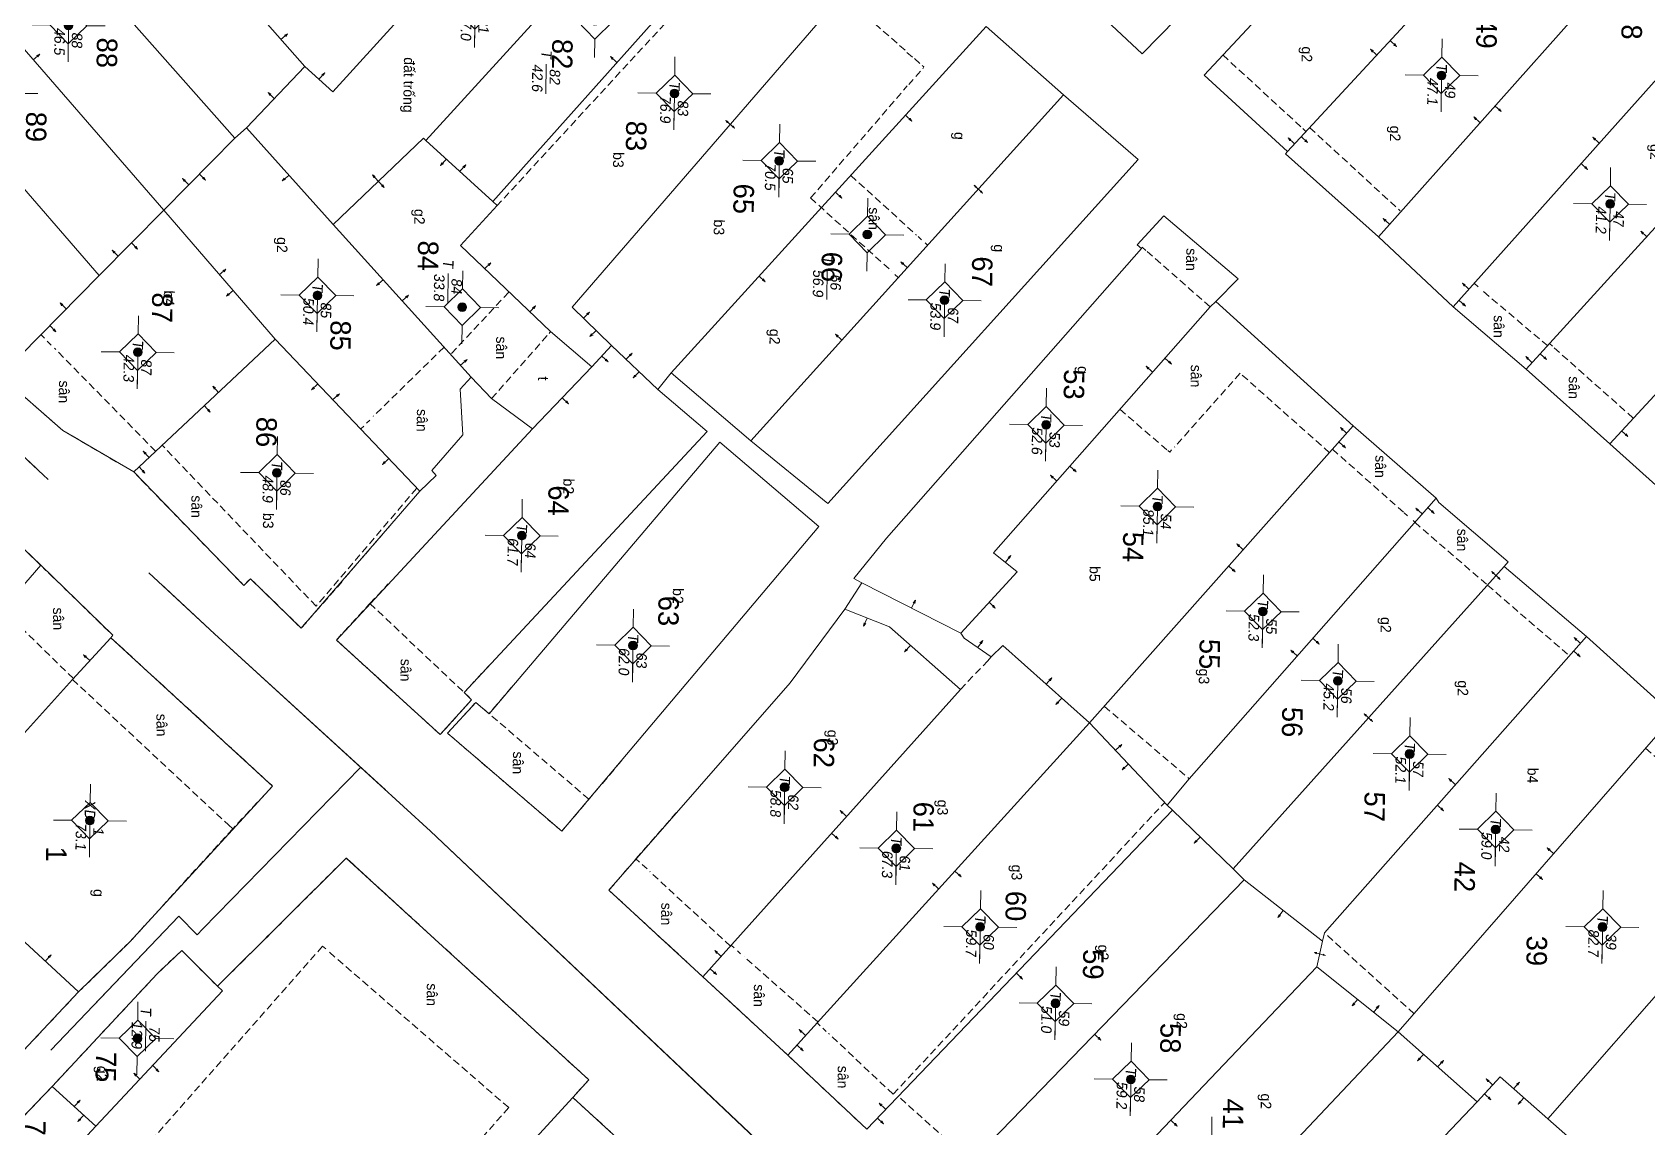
# Model space of a CAD drawing. Extents: x 601689 to 602595, y 1189742 to 1190763.
# Drawn here: x 602062.5 to 602117.8, y 1190575.8 to 1190613.3 of the extents above; entities that cross this region are included whole.
import ezdxf
from ezdxf.enums import TextEntityAlignment as Align

# ---------------------------------------------------------------- set-up
doc = ezdxf.new("R2010")
doc.units = 0
doc.header["$MEASUREMENT"] = 0
doc.linetypes.add('HIDDEN', pattern=[0.375, 0.25, -0.125])
for name, color, linetype in [('10', 250, 'Continuous'), ('11', 7, 'Continuous'), ('13', 7, 'Continuous'), ('14', 7, 'Continuous'), ('15', 7, 'Continuous'), ('16', 7, 'Continuous'), ('22', 7, 'Continuous'), ('53', 7, 'Continuous'), ('57', 7, 'Continuous')]:
    doc.layers.add(name, color=color, linetype=linetype)
doc.layers.get('0').off()
doc.styles.add('TXT', font='vnshx.shx')

# ---------------------------------------------------------------- blocks, each defined once
blk = doc.blocks.new('NH3R')
at = {"layer": '16', "color": 7, "linetype": 'Continuous', "lineweight": 0}
for p, q in [((0, 0), (0.297, -0.005)), ((0.297, -0.005), (0.186, 0.031)), ((0.297, -0.005), (0.189, -0.033))]:
    blk.add_line(p, q, dxfattribs=at)
blk = doc.blocks.new('*M2172217221722172')
at = {"layer": '13', "color": 3, "linetype": 'Continuous', "lineweight": 0}
blk.add_line((602262.372, 1189726.584), (602263.392, 1189726.584), dxfattribs=at)
at = {"layer": '13', "color": 3, "linetype": 'Continuous', "lineweight": 0, "style": 'TXT', "oblique": 7.6055}
for s, p in [('75', (602262.522, 1189726.884)), ('12.9', (602262.372, 1189726.284))]:
    blk.add_text(s, height=0.36, dxfattribs=at).set_placement(p, align=Align.MIDDLE_LEFT)
blk.add_text('T', height=0.36, dxfattribs=at).set_placement((602262.175, 1189726.584), align=Align.MIDDLE_RIGHT)
blk = doc.blocks.new('CENTRD')
at = {"layer": '11', "linetype": 'Continuous', "lineweight": 0}
h = blk.add_hatch(color=2, dxfattribs=at)
edge = h.paths.add_edge_path()
edge.add_arc((0, 0), 0.15, 0, 360)
at = {"layer": '11', "color": 2, "linetype": 'Continuous', "lineweight": 0}
for p, q in [((0, 1.25), (0, 0.625)), ((0, 0.625), (-0.625, 0)), ((0.625, 0), (0, 0.625)), ((-0.625, 0), (-1.25, 0)), ((-0.625, 0), (0, -0.625)), ((0, -0.625), (0.625, 0)), ((1.25, 0), (0.625, 0)), ((0, -0.625), (0, -1.25))]:
    blk.add_line(p, q, dxfattribs=at)
blk.add_circle((0, 0), 0.15, dxfattribs=at)
blk = doc.blocks.new('Q')
at = {"color": 7, "linetype": 'Continuous', "lineweight": 0, "style": 'TXT'}
for s, height, p in [('%%167o v%%207 th%%184ng 10 n%%168m 2001 %%174%%213n th%%184ng 5 n%%168m 2002', 0.5, (0, 5.4)), ('Ki%%211m tra th%%184ng      n%%168m', 0.5, (21, 5.4)), ('C%%172 quan %%174o v%%207: X%%221 nghi%%214p PTCN Tr%%190c %%174%%222a - B%%182n %%174%%229 ', 0.5, (0, 4.4)), ('C%%172 quan ki%%211m tra: C%%171ng ty XNK v%%181 t%%173 v%%202n d%%222ch v%%244 %%167o %%174%%185c B%%182n %%174%%229', 0.499998, (21, 4.4))]:
    blk.add_text(s, height=height, dxfattribs=at).set_placement(p)
blk = doc.blocks.new('NH3')
at = {"layer": '16', "color": 7, "linetype": 'Continuous', "lineweight": 0}
for p, q in [((-0.199, -0.002), (-0.113, 0.021)), ((0.197, -0.012), (0.107, 0.015)), ((-0.199, -0.002), (0.197, -0.012)), ((-0.199, -0.002), (-0.116, -0.035)), ((0.197, -0.012), (0.104, -0.027))]:
    blk.add_line(p, q, dxfattribs=at)
blk = doc.blocks.new('*M2300230023002300')
at = {"layer": '13', "color": 3, "linetype": 'Continuous', "lineweight": 0}
blk.add_line((602257.831, 1189776.693), (602258.851, 1189776.693), dxfattribs=at)
at = {"layer": '13', "color": 3, "linetype": 'Continuous', "lineweight": 0, "style": 'TXT', "oblique": 7.6055}
for s, p in [('39', (602257.981, 1189776.993)), ('82.7', (602257.831, 1189776.393))]:
    blk.add_text(s, height=0.36, dxfattribs=at).set_placement(p, align=Align.MIDDLE_LEFT)
blk.add_text('T', height=0.36, dxfattribs=at).set_placement((602257.634, 1189776.693), align=Align.MIDDLE_RIGHT)
blk = doc.blocks.new('*M2302230223022302')
at = {"layer": '13', "color": 3, "linetype": 'Continuous', "lineweight": 0}
blk.add_line((602233.069, 1189776.594), (602234.089, 1189776.594), dxfattribs=at)
at = {"layer": '13', "color": 3, "linetype": 'Continuous', "lineweight": 0, "style": 'TXT', "oblique": 7.6055}
blk.add_text('T', height=0.36, dxfattribs=at).set_placement((602232.872, 1189776.594), align=Align.MIDDLE_RIGHT)
for s, p in [('47', (602233.219, 1189776.894)), ('41.2', (602233.069, 1189776.294))]:
    blk.add_text(s, height=0.36, dxfattribs=at).set_placement(p, align=Align.MIDDLE_LEFT)
blk = doc.blocks.new('*M2304230423042304')
at = {"layer": '13', "color": 3, "linetype": 'Continuous', "lineweight": 0}
blk.add_line((602254.548, 1189772.986), (602255.568, 1189772.986), dxfattribs=at)
at = {"layer": '13', "color": 3, "linetype": 'Continuous', "lineweight": 0, "style": 'TXT', "oblique": 7.6055}
for s, p in [('42', (602254.698, 1189773.286)), ('59.0', (602254.548, 1189772.686))]:
    blk.add_text(s, height=0.36, dxfattribs=at).set_placement(p, align=Align.MIDDLE_LEFT)
blk.add_text('T', height=0.36, dxfattribs=at).set_placement((602254.351, 1189772.986), align=Align.MIDDLE_RIGHT)
blk = doc.blocks.new('*M2307230723072307')
at = {"layer": '13', "color": 3, "linetype": 'Continuous', "lineweight": 0}
blk.add_line((602228.752, 1189770.76), (602229.772, 1189770.76), dxfattribs=at)
at = {"layer": '13', "color": 3, "linetype": 'Continuous', "lineweight": 0, "style": 'TXT', "oblique": 7.6055}
for s, p in [('49', (602228.902, 1189771.06)), ('47.1', (602228.752, 1189770.46))]:
    blk.add_text(s, height=0.36, dxfattribs=at).set_placement(p, align=Align.MIDDLE_LEFT)
blk.add_text('T', height=0.36, dxfattribs=at).set_placement((602228.555, 1189770.76), align=Align.MIDDLE_RIGHT)
blk = doc.blocks.new('*M2308230823082308')
at = {"layer": '13', "color": 3, "linetype": 'Continuous', "lineweight": 0}
blk.add_line((602252.004, 1189770.004), (602253.024, 1189770.004), dxfattribs=at)
at = {"layer": '13', "color": 3, "linetype": 'Continuous', "lineweight": 0, "style": 'TXT', "oblique": 7.6055}
blk.add_text('T', height=0.36, dxfattribs=at).set_placement((602251.807, 1189770.004), align=Align.MIDDLE_RIGHT)
for s, p in [('57', (602252.154, 1189770.304)), ('52.1', (602252.004, 1189769.704))]:
    blk.add_text(s, height=0.36, dxfattribs=at).set_placement(p, align=Align.MIDDLE_LEFT)
blk = doc.blocks.new('*M2311231123112311')
at = {"layer": '13', "color": 3, "linetype": 'Continuous', "lineweight": 0}
blk.add_line((602249.533, 1189767.507), (602250.553, 1189767.507), dxfattribs=at)
at = {"layer": '13', "color": 3, "linetype": 'Continuous', "lineweight": 0, "style": 'TXT', "oblique": 7.6055}
for s, p in [('56', (602249.683, 1189767.807)), ('45.2', (602249.533, 1189767.207))]:
    blk.add_text(s, height=0.36, dxfattribs=at).set_placement(p, align=Align.MIDDLE_LEFT)
blk.add_text('T', height=0.36, dxfattribs=at).set_placement((602249.336, 1189767.507), align=Align.MIDDLE_RIGHT)
blk = doc.blocks.new('*M2314231423142314')
at = {"layer": '13', "color": 3, "linetype": 'Continuous', "lineweight": 0}
blk.add_line((602247.194, 1189764.905), (602248.214, 1189764.905), dxfattribs=at)
at = {"layer": '13', "color": 3, "linetype": 'Continuous', "lineweight": 0, "style": 'TXT', "oblique": 7.6055}
blk.add_text('T', height=0.36, dxfattribs=at).set_placement((602246.997, 1189764.905), align=Align.MIDDLE_RIGHT)
for s, p in [('55', (602247.344, 1189765.205)), ('52.3', (602247.194, 1189764.605))]:
    blk.add_text(s, height=0.36, dxfattribs=at).set_placement(p, align=Align.MIDDLE_LEFT)
blk = doc.blocks.new('*M2319231923192319')
at = {"layer": '13', "color": 3, "linetype": 'Continuous', "lineweight": 0}
blk.add_line((602243.654, 1189761.243), (602244.674, 1189761.243), dxfattribs=at)
at = {"layer": '13', "color": 3, "linetype": 'Continuous', "lineweight": 0, "style": 'TXT', "oblique": 7.6055}
for s, p in [('54', (602243.804, 1189761.543)), ('85.1', (602243.654, 1189760.943))]:
    blk.add_text(s, height=0.36, dxfattribs=at).set_placement(p, align=Align.MIDDLE_LEFT)
blk.add_text('T', height=0.36, dxfattribs=at).set_placement((602243.457, 1189761.243), align=Align.MIDDLE_RIGHT)
blk = doc.blocks.new('*M2320232023202320')
at = {"layer": '13', "color": 3, "linetype": 'Continuous', "lineweight": 0}
blk.add_line((602263.284, 1189760.618), (602264.304, 1189760.618), dxfattribs=at)
at = {"layer": '13', "color": 3, "linetype": 'Continuous', "lineweight": 0, "style": 'TXT', "oblique": 7.6055}
blk.add_text('T', height=0.36, dxfattribs=at).set_placement((602263.087, 1189760.618), align=Align.MIDDLE_RIGHT)
for s, p in [('58', (602263.434, 1189760.918)), ('59.2', (602263.284, 1189760.318))]:
    blk.add_text(s, height=0.36, dxfattribs=at).set_placement(p, align=Align.MIDDLE_LEFT)
blk = doc.blocks.new('*M2321232123212321')
at = {"layer": '13', "color": 3, "linetype": 'Continuous', "lineweight": 0}
blk.add_line((602260.717, 1189758.001), (602261.737, 1189758.001), dxfattribs=at)
at = {"layer": '13', "color": 3, "linetype": 'Continuous', "lineweight": 0, "style": 'TXT', "oblique": 7.6055}
for s, p in [('59', (602260.867, 1189758.301)), ('51.0', (602260.717, 1189757.701))]:
    blk.add_text(s, height=0.36, dxfattribs=at).set_placement(p, align=Align.MIDDLE_LEFT)
blk.add_text('T', height=0.36, dxfattribs=at).set_placement((602260.52, 1189758.001), align=Align.MIDDLE_RIGHT)
blk = doc.blocks.new('*M2322232223222322')
at = {"layer": '13', "color": 3, "linetype": 'Continuous', "lineweight": 0}
blk.add_line((602240.913, 1189757.391), (602241.933, 1189757.391), dxfattribs=at)
at = {"layer": '13', "color": 3, "linetype": 'Continuous', "lineweight": 0, "style": 'TXT', "oblique": 7.6055}
for s, p in [('53', (602241.063, 1189757.691)), ('52.6', (602240.913, 1189757.091))]:
    blk.add_text(s, height=0.36, dxfattribs=at).set_placement(p, align=Align.MIDDLE_LEFT)
blk.add_text('T', height=0.36, dxfattribs=at).set_placement((602240.716, 1189757.391), align=Align.MIDDLE_RIGHT)
blk = doc.blocks.new('*M2323232323232323')
at = {"layer": '13', "color": 3, "linetype": 'Continuous', "lineweight": 0}
blk.add_line((602258.138, 1189755.385), (602259.158, 1189755.385), dxfattribs=at)
at = {"layer": '13', "color": 3, "linetype": 'Continuous', "lineweight": 0, "style": 'TXT', "oblique": 7.6055}
for s, p in [('60', (602258.288, 1189755.685)), ('59.7', (602258.138, 1189755.085))]:
    blk.add_text(s, height=0.36, dxfattribs=at).set_placement(p, align=Align.MIDDLE_LEFT)
blk.add_text('T', height=0.36, dxfattribs=at).set_placement((602257.941, 1189755.385), align=Align.MIDDLE_RIGHT)
blk = doc.blocks.new('*M2325232523252325')
at = {"layer": '13', "color": 3, "linetype": 'Continuous', "lineweight": 0}
blk.add_line((602236.697, 1189753.852), (602237.717, 1189753.852), dxfattribs=at)
at = {"layer": '13', "color": 3, "linetype": 'Continuous', "lineweight": 0, "style": 'TXT', "oblique": 7.6055}
blk.add_text('T', height=0.36, dxfattribs=at).set_placement((602236.5, 1189753.852), align=Align.MIDDLE_RIGHT)
for s, p in [('67', (602236.847, 1189754.152)), ('53.9', (602236.697, 1189753.552))]:
    blk.add_text(s, height=0.36, dxfattribs=at).set_placement(p, align=Align.MIDDLE_LEFT)
blk = doc.blocks.new('*M2327232723272327')
at = {"layer": '13', "color": 3, "linetype": 'Continuous', "lineweight": 0}
blk.add_line((602255.487, 1189752.473), (602256.507, 1189752.473), dxfattribs=at)
at = {"layer": '13', "color": 3, "linetype": 'Continuous', "lineweight": 0, "style": 'TXT', "oblique": 7.6055}
for s, p in [('61', (602255.637, 1189752.773)), ('67.3', (602255.487, 1189752.173))]:
    blk.add_text(s, height=0.36, dxfattribs=at).set_placement(p, align=Align.MIDDLE_LEFT)
blk.add_text('T', height=0.36, dxfattribs=at).set_placement((602255.29, 1189752.473), align=Align.MIDDLE_RIGHT)
blk = doc.blocks.new('*M2328232823282328')
at = {"layer": '13', "color": 3, "linetype": 'Continuous', "lineweight": 0}
blk.add_line((602234.486, 1189751.176), (602235.506, 1189751.176), dxfattribs=at)
at = {"layer": '13', "color": 3, "linetype": 'Continuous', "lineweight": 0, "style": 'TXT', "oblique": 7.6055}
blk.add_text('T', height=0.36, dxfattribs=at).set_placement((602234.289, 1189751.176), align=Align.MIDDLE_RIGHT)
for s, p in [('66', (602234.636, 1189751.476)), ('56.9', (602234.486, 1189750.876))]:
    blk.add_text(s, height=0.36, dxfattribs=at).set_placement(p, align=Align.MIDDLE_LEFT)
blk = doc.blocks.new('*M2330233023302330')
at = {"layer": '13', "color": 3, "linetype": 'Continuous', "lineweight": 0}
blk.add_line((602253.454, 1189748.621), (602254.474, 1189748.621), dxfattribs=at)
at = {"layer": '13', "color": 3, "linetype": 'Continuous', "lineweight": 0, "style": 'TXT', "oblique": 7.6055}
for s, p in [('62', (602253.604, 1189748.921)), ('58.8', (602253.454, 1189748.321))]:
    blk.add_text(s, height=0.36, dxfattribs=at).set_placement(p, align=Align.MIDDLE_LEFT)
blk.add_text('T', height=0.36, dxfattribs=at).set_placement((602253.257, 1189748.621), align=Align.MIDDLE_RIGHT)
blk = doc.blocks.new('*M2331233123312331')
at = {"layer": '13', "color": 3, "linetype": 'Continuous', "lineweight": 0}
blk.add_line((602232.004, 1189748.124), (602233.024, 1189748.124), dxfattribs=at)
at = {"layer": '13', "color": 3, "linetype": 'Continuous', "lineweight": 0, "style": 'TXT', "oblique": 7.6055}
for s, p in [('65', (602232.154, 1189748.424)), ('70.5', (602232.004, 1189747.824))]:
    blk.add_text(s, height=0.36, dxfattribs=at).set_placement(p, align=Align.MIDDLE_LEFT)
blk.add_text('T', height=0.36, dxfattribs=at).set_placement((602231.807, 1189748.124), align=Align.MIDDLE_RIGHT)
blk = doc.blocks.new('*M2332233223322332')
at = {"layer": '13', "color": 3, "linetype": 'Continuous', "lineweight": 0}
blk.add_line((602229.75, 1189744.502), (602230.77, 1189744.502), dxfattribs=at)
at = {"layer": '13', "color": 3, "linetype": 'Continuous', "lineweight": 0, "style": 'TXT', "oblique": 7.6055}
blk.add_text('T', height=0.36, dxfattribs=at).set_placement((602229.553, 1189744.502), align=Align.MIDDLE_RIGHT)
for s, p in [('83', (602229.9, 1189744.802)), ('76.9', (602229.75, 1189744.202))]:
    blk.add_text(s, height=0.36, dxfattribs=at).set_placement(p, align=Align.MIDDLE_LEFT)
blk = doc.blocks.new('*M2333233323332333')
at = {"layer": '13', "color": 3, "linetype": 'Continuous', "lineweight": 0}
blk.add_line((602248.675, 1189743.357), (602249.695, 1189743.357), dxfattribs=at)
at = {"layer": '13', "color": 3, "linetype": 'Continuous', "lineweight": 0, "style": 'TXT', "oblique": 7.6055}
blk.add_text('T', height=0.36, dxfattribs=at).set_placement((602248.478, 1189743.357), align=Align.MIDDLE_RIGHT)
for s, p in [('63', (602248.825, 1189743.657)), ('62.0', (602248.675, 1189743.057))]:
    blk.add_text(s, height=0.36, dxfattribs=at).set_placement(p, align=Align.MIDDLE_LEFT)
blk = doc.blocks.new('*M2335233523352335')
at = {"layer": '13', "color": 3, "linetype": 'Continuous', "lineweight": 0}
blk.add_line((602227.308, 1189741.745), (602228.328, 1189741.745), dxfattribs=at)
at = {"layer": '13', "color": 3, "linetype": 'Continuous', "lineweight": 0, "style": 'TXT', "oblique": 7.6055}
blk.add_text('T', height=0.36, dxfattribs=at).set_placement((602227.111, 1189741.745), align=Align.MIDDLE_RIGHT)
for s, p in [('82', (602227.458, 1189742.045)), ('42.6', (602227.308, 1189741.445))]:
    blk.add_text(s, height=0.36, dxfattribs=at).set_placement(p, align=Align.MIDDLE_LEFT)
blk = doc.blocks.new('*M2336233623362336')
at = {"layer": '13', "color": 3, "linetype": 'Continuous', "lineweight": 0}
blk.add_line((602244.967, 1189739.495), (602245.987, 1189739.495), dxfattribs=at)
at = {"layer": '13', "color": 3, "linetype": 'Continuous', "lineweight": 0, "style": 'TXT', "oblique": 7.6055}
blk.add_text('T', height=0.36, dxfattribs=at).set_placement((602244.77, 1189739.495), align=Align.MIDDLE_RIGHT)
for s, p in [('64', (602245.117, 1189739.795)), ('61.7', (602244.967, 1189739.195))]:
    blk.add_text(s, height=0.36, dxfattribs=at).set_placement(p, align=Align.MIDDLE_LEFT)
blk = doc.blocks.new('*M2337233723372337')
at = {"layer": '13', "color": 3, "linetype": 'Continuous', "lineweight": 0}
blk.add_line((602227.022, 1189737.634), (602228.042, 1189737.634), dxfattribs=at)
at = {"layer": '13', "color": 3, "linetype": 'Continuous', "lineweight": 0, "style": 'TXT', "oblique": 7.6055}
for s, p in [('81', (602227.172, 1189737.934)), ('67.0', (602227.022, 1189737.334))]:
    blk.add_text(s, height=0.36, dxfattribs=at).set_placement(p, align=Align.MIDDLE_LEFT)
blk.add_text('T', height=0.36, dxfattribs=at).set_placement((602226.825, 1189737.634), align=Align.MIDDLE_RIGHT)
blk = doc.blocks.new('*M2338233823382338')
at = {"layer": '13', "color": 3, "linetype": 'Continuous', "lineweight": 0}
blk.add_line((602237.175, 1189737.343), (602238.195, 1189737.343), dxfattribs=at)
at = {"layer": '13', "color": 3, "linetype": 'Continuous', "lineweight": 0, "style": 'TXT', "oblique": 7.6055}
blk.add_text('T', height=0.36, dxfattribs=at).set_placement((602236.978, 1189737.343), align=Align.MIDDLE_RIGHT)
for s, p in [('84', (602237.325, 1189737.643)), ('33.8', (602237.175, 1189737.043))]:
    blk.add_text(s, height=0.36, dxfattribs=at).set_placement(p, align=Align.MIDDLE_LEFT)
blk = doc.blocks.new('*M2341234123412341')
at = {"layer": '13', "color": 3, "linetype": 'Continuous', "lineweight": 0}
blk.add_line((602236.843, 1189732.379), (602237.863, 1189732.379), dxfattribs=at)
at = {"layer": '13', "color": 3, "linetype": 'Continuous', "lineweight": 0, "style": 'TXT', "oblique": 7.6055}
blk.add_text('T', height=0.36, dxfattribs=at).set_placement((602236.646, 1189732.379), align=Align.MIDDLE_RIGHT)
for s, p in [('85', (602236.993, 1189732.679)), ('50.4', (602236.843, 1189732.079))]:
    blk.add_text(s, height=0.36, dxfattribs=at).set_placement(p, align=Align.MIDDLE_LEFT)
blk = doc.blocks.new('*M2342234223422342')
at = {"layer": '13', "color": 3, "linetype": 'Continuous', "lineweight": 0}
blk.add_line((602242.941, 1189731.079), (602243.961, 1189731.079), dxfattribs=at)
at = {"layer": '13', "color": 3, "linetype": 'Continuous', "lineweight": 0, "style": 'TXT', "oblique": 7.6055}
blk.add_text('T', height=0.36, dxfattribs=at).set_placement((602242.744, 1189731.079), align=Align.MIDDLE_RIGHT)
for s, p in [('86', (602243.091, 1189731.379)), ('48.9', (602242.941, 1189730.779))]:
    blk.add_text(s, height=0.36, dxfattribs=at).set_placement(p, align=Align.MIDDLE_LEFT)
blk = doc.blocks.new('*M2344234423442344')
at = {"layer": '13', "color": 3, "linetype": 'Continuous', "lineweight": 0}
blk.add_line((602238.879, 1189726.256), (602239.899, 1189726.256), dxfattribs=at)
at = {"layer": '13', "color": 3, "linetype": 'Continuous', "lineweight": 0, "style": 'TXT', "oblique": 7.6055}
blk.add_text('T', height=0.36, dxfattribs=at).set_placement((602238.682, 1189726.256), align=Align.MIDDLE_RIGHT)
for s, p in [('87', (602239.029, 1189726.556)), ('42.3', (602238.879, 1189725.956))]:
    blk.add_text(s, height=0.36, dxfattribs=at).set_placement(p, align=Align.MIDDLE_LEFT)
blk = doc.blocks.new('*M2346234623462346')
at = {"layer": '13', "color": 3, "linetype": 'Continuous', "lineweight": 0}
blk.add_line((602227.724, 1189723.722), (602228.744, 1189723.722), dxfattribs=at)
at = {"layer": '13', "color": 3, "linetype": 'Continuous', "lineweight": 0, "style": 'TXT', "oblique": 7.6055}
for s, p in [('88', (602227.874, 1189724.022)), ('46.5', (602227.724, 1189723.422))]:
    blk.add_text(s, height=0.36, dxfattribs=at).set_placement(p, align=Align.MIDDLE_LEFT)
blk.add_text('T', height=0.36, dxfattribs=at).set_placement((602227.527, 1189723.722), align=Align.MIDDLE_RIGHT)
blk = doc.blocks.new('B')
at = {"color": 7, "linetype": 'Continuous', "lineweight": 0}
for p, q in [((0.8, 2.62), (0.801, 5.6)), ((0.62, 2.441), (0.96, 2.78)), ((0.62, -0.969), (0.96, -0.63)), ((0.8, -4.05), (0.8, -0.81))]:
    blk.add_line(p, q, dxfattribs=at)
for points in [[(0.801, 5.6), (0.53, 5.331), (0.8, 10.21), (1.04, 4.83), (0.801, 5.6)], [(0.8, -4.05), (0.531, -4.309), (0.53, -9.429)], [(0.8, -4.05), (1.04, -4.569), (1.04, -10.289)], [(0.53, -7.289), (0.8, -6.95), (1.04, -8.139)]]:
    blk.add_lwpolyline(points, dxfattribs=at)
for points in [[(0.801, 5.6), (0.8, 10.21), (1.04, 4.83)], [(0.8, -4.05), (0.8, -6.95), (1.04, -4.569), (1.04, -8.139)]]:
    blk.add_solid(points, dxfattribs=at)
at = {"color": 7, "linetype": 'Continuous', "lineweight": 0, "style": 'TXT'}
blk.add_text('B', height=1.815, rotation=360, dxfattribs=at).set_placement((0, 0))
blk = doc.blocks.new('*M2427242724272427')
at = {"layer": '13', "color": 3, "linetype": 'Continuous', "lineweight": 0}
blk.add_line((602254.939, 1189724.848), (602255.959, 1189724.848), dxfattribs=at)
at = {"layer": '13', "color": 3, "linetype": 'Continuous', "lineweight": 0, "style": 'TXT', "oblique": 7.6055}
for s, p in [('1', (602255.089, 1189725.148)), ('73.1', (602254.939, 1189724.548))]:
    blk.add_text(s, height=0.36, dxfattribs=at).set_placement(p, align=Align.MIDDLE_LEFT)
blk.add_text('XD', height=0.36, dxfattribs=at).set_placement((602254.82, 1189724.848), align=Align.MIDDLE_RIGHT)

msp = doc.modelspace()

# ---------------------------------------------------------------- linework, layer by layer
at = {"layer": '10', "color": 7, "linetype": 'Continuous', "lineweight": 0}
for p, q in [((602069.448, 1190609.674), (602060.289, 1190620.001)), ((602085.53, 1190620.065), (602075.986, 1190609.595)), ((602087.571, 1190617.917), (602078.278, 1190607.504)), ((602067.014, 1190607.208), (602058.212, 1190617.339)), ((602055.893, 1190615.221), (602064.803, 1190604.968)), ((602116.119, 1190614.725), (602108.603, 1190606.297)), ((602071.841, 1190612.132), (602070.216, 1190613.965)), ((602084.388, 1190601.64), (602095.171, 1190613.492)), ((602097.819, 1190611.156), (602095.171, 1190613.492)), ((602111.16, 1190603.892), (602119.428, 1190613.15)), ((602069.842, 1190610.03), (602071.841, 1190612.132)), ((602087.116, 1190599.312), (602097.819, 1190611.156)), ((602113.661, 1190601.758), (602121.916, 1190610.836)), ((602069.448, 1190609.674), (602069.842, 1190610.03)), ((602072.807, 1190606.718), (602069.842, 1190610.03)), ((602069.448, 1190609.674), (602067.014, 1190607.208)), ((602075.986, 1190609.595), (602078.278, 1190607.504)), ((602064.803, 1190604.968), (602067.014, 1190607.208)), ((602070.823, 1190602.786), (602067.014, 1190607.208)), ((602116.526, 1190599.209), (602123.683, 1190606.971)), ((602072.807, 1190606.718), (602077.536, 1190601.493)), ((602111.16, 1190603.892), (602108.603, 1190606.297)), ((602061.416, 1190601.534), (602064.803, 1190604.968)), ((602103.032, 1190604.084), (602107.744, 1190599.819)), ((602113.661, 1190601.758), (602111.16, 1190603.892)), ((602065.98, 1190598.242), (602070.823, 1190602.786)), ((602070.823, 1190602.786), (602075.782, 1190597.587)), ((602081.67, 1190601.837), (602082.341, 1190602.577)), ((602082.341, 1190602.577), (602083.93, 1190601.066)), ((602079.641, 1190599.714), (602081.67, 1190601.837)), ((602084.388, 1190601.64), (602083.93, 1190601.066)), ((602084.388, 1190601.64), (602087.116, 1190599.312)), ((602116.526, 1190599.209), (602113.661, 1190601.758)), ((602107.744, 1190599.819), (602098.714, 1190589.652)), ((602110.58, 1190597.35), (602107.744, 1190599.819)), ((602119.519, 1190596.517), (602116.526, 1190599.209)), ((602060.714, 1190597.054), (602062.797, 1190595.045)), ((602062.797, 1190595.045), (602056.283, 1190587.554)), ((602112.908, 1190595.008), (602103.626, 1190584.654)), ((602115.726, 1190592.61), (602112.908, 1190595.008)), ((602090.337, 1190593.547), (602090.92, 1190594.44)), ((602090.92, 1190594.44), (602094.306, 1190592.723)), ((602118.729, 1190589.898), (602115.726, 1190592.61)), ((602118.729, 1190589.898), (602109.28, 1190579.067)), ((602088.378, 1190578.273), (602098.714, 1190589.652)), ((602101.376, 1190586.835), (602098.714, 1190589.652)), ((602091.083, 1190575.737), (602101.553, 1190586.664)), ((602101.553, 1190586.664), (602101.376, 1190586.835)), ((602103.626, 1190584.654), (602101.553, 1190586.664)), ((602123.035, 1190585.969), (602114.409, 1190576.086)), ((602093.572, 1190573.502), (602104.011, 1190584.28)), ((602104.011, 1190584.28), (602103.626, 1190584.654)), ((602106.692, 1190582.173), (602104.011, 1190584.28)), ((602064.096, 1190580.437), (602060.709, 1190583.564)), ((602106.5, 1190581.295), (602106.692, 1190582.173)), ((602088.378, 1190578.273), (602085.474, 1190580.954)), ((602096.495, 1190570.802), (602106.5, 1190581.295)), ((602109.28, 1190579.067), (602106.5, 1190581.295)), ((602099.538, 1190568.77), (602109.28, 1190579.067)), ((602111.987, 1190576.669), (602109.28, 1190579.067)), ((602091.083, 1190575.737), (602088.378, 1190578.273)), ((602063.192, 1190577.199), (602058.982, 1190572.826)), ((602063.192, 1190577.199), (602064.683, 1190575.838)), ((602060.502, 1190571.365), (602064.683, 1190575.838))]:
    msp.add_line(p, q, dxfattribs=at)
for points in [[(602071.841, 1190612.132), (602072.799, 1190611.259), (602083.115, 1190622.608)], [(602110.232, 1190620.066), (602109.794, 1190619.502), (602102.639, 1190611.83), (602105.493, 1190609.221)], [(602106.679, 1190619.155), (602101.685, 1190613.763), (602100.518, 1190612.559), (602097.715, 1190615.188)], [(602113.057, 1190617.487), (602112.517, 1190616.805), (602105.493, 1190609.221)], [(602082.341, 1190602.577), (602080.999, 1190603.886), (602091.831, 1190616.418)], [(602087.116, 1190599.312), (602089.747, 1190597.165), (602100.378, 1190608.94), (602097.819, 1190611.156)], [(602075.986, 1190609.595), (602075.908, 1190609.677), (602072.807, 1190606.718)], [(602105.493, 1190609.221), (602105.422, 1190609.141), (602108.603, 1190606.297)], [(602078.278, 1190607.504), (602078.426, 1190607.362), (602077.167, 1190605.999), (602080.257, 1190603.047), (602081.67, 1190601.837)], [(602090.92, 1190594.44), (602090.642, 1190594.593), (602091.76, 1190595.978), (602100.487, 1190605.899), (602100.349, 1190606.021), (602101.253, 1190607.018), (602103.803, 1190604.853), (602103.032, 1190604.084)], [(602094.306, 1190592.723), (602096.235, 1190594.827), (602095.424, 1190595.478), (602102.839, 1190603.897), (602103.032, 1190604.084)], [(602061.416, 1190601.534), (602063.55, 1190599.665), (602065.98, 1190598.242)], [(602075.782, 1190597.587), (602076.339, 1190598.12), (602076.191, 1190598.292), (602077.248, 1190599.517), (602077.16, 1190601.078), (602077.536, 1190601.493)], [(602077.536, 1190601.493), (602078.235, 1190600.754), (602079.641, 1190599.714)], [(602083.93, 1190601.066), (602085.621, 1190599.632), (602077.297, 1190590.686), (602077.554, 1190590.443), (602076.478, 1190589.247), (602072.922, 1190592.486), (602079.641, 1190599.714)], [(602078.148, 1190589.965), (602077.693, 1190590.351), (602076.729, 1190589.293), (602080.642, 1190585.94), (602089.446, 1190596.38), (602086.055, 1190599.266), (602078.148, 1190589.965)], [(602065.98, 1190598.242), (602069.757, 1190594.35), (602069.981, 1190594.587), (602071.717, 1190592.893), (602075.782, 1190597.587)], [(602110.58, 1190597.35), (602102.128, 1190587.736), (602101.376, 1190586.835)], [(602110.58, 1190597.35), (602110.678, 1190597.198), (602113.051, 1190595.166), (602112.908, 1190595.008)], [(602062.797, 1190595.045), (602065.264, 1190592.651), (602065.203, 1190592.562)], [(602085.474, 1190580.954), (602082.255, 1190583.918), (602088.463, 1190591.023), (602090.337, 1190593.547)], [(602085.474, 1190580.954), (602094.289, 1190590.793), (602091.859, 1190592.936), (602090.337, 1190593.547)], [(602065.203, 1190592.562), (602063.883, 1190591.14), (602058.226, 1190584.858)], [(602065.203, 1190592.562), (602070.733, 1190587.486), (602065.85, 1190582.153), (602064.096, 1190580.437)], [(602094.306, 1190592.723), (602094.424, 1190592.551), (602095.345, 1190591.908), (602095.74, 1190592.304), (602098.714, 1190589.652)], [(602115.726, 1190592.61), (602106.756, 1190582.462), (602106.692, 1190582.173)], [(602081.017, 1190576.825), (602081.566, 1190577.427), (602073.259, 1190585.021), (602068.849, 1190580.632)], [(602068.849, 1190580.632), (602067.626, 1190581.858), (602066.785, 1190581.06), (602063.192, 1190577.199)], [(602064.096, 1190580.437), (602061.509, 1190577.692), (602061.223, 1190577.966), (602057.005, 1190573.073), (602053.854, 1190575.887), (602053.905, 1190575.966)], [(602068.849, 1190580.632), (602069.027, 1190580.469), (602064.683, 1190575.838)], [(602114.409, 1190576.086), (602112.769, 1190577.529), (602111.987, 1190576.669)], [(602081.017, 1190576.825), (602068.703, 1190563.392), (602069.69, 1190561.769)], [(602081.017, 1190576.825), (602086.4, 1190571.89), (602086.177, 1190571.653)], [(602102.135, 1190566.334), (602107.096, 1190571.537), (602111.987, 1190576.669)], [(602115.255, 1190574.305), (602115.763, 1190574.898), (602114.409, 1190576.086)]]:
    msp.add_lwpolyline(points, dxfattribs=at)
at = {"layer": '14', "color": 6, "linetype": 'HIDDEN', "lineweight": 0}
for p, q in [((602087.471, 1190617.178), (602078.426, 1190607.362)), ((602092.202, 1190612.843), (602092.42, 1190612.66)), ((602092.459, 1190612.61), (602092.676, 1190612.426)), ((602103.278, 1190612.521), (602106.013, 1190610.003)), ((602092.716, 1190612.396), (602092.903, 1190612.233)), ((602092.768, 1190611.785), (602092.92, 1190611.963)), ((602092.982, 1190612.162), (602093.042, 1190612.111)), ((602093.001, 1190612.052), (602093.042, 1190612.111)), ((602089.16, 1190607.624), (602092.473, 1190611.459)), ((602092.524, 1190611.508), (602092.676, 1190611.686)), ((602106.013, 1190610.003), (602106.122, 1190609.902)), ((602106.254, 1190610.03), (602109.345, 1190607.188)), ((602090.54, 1190608.396), (602092.783, 1190606.354)), ((602089.16, 1190607.624), (602091.946, 1190605.106)), ((602092.842, 1190606.303), (602092.961, 1190606.193)), ((602093.079, 1190606.091), (602093.168, 1190606.01)), ((602100.518, 1190605.939), (602100.487, 1190605.899)), ((602100.646, 1190605.827), (602100.518, 1190605.939)), ((602102.839, 1190603.897), (602100.646, 1190605.827)), ((602092.044, 1190605.005), (602092.163, 1190604.903)), ((602078.825, 1190604.396), (602076.836, 1190602.263)), ((602112.019, 1190604.581), (602111.881, 1190604.703)), ((602114.402, 1190602.558), (602112.158, 1190604.459)), ((602062.923, 1190602.824), (602062.804, 1190602.946)), ((602063.16, 1190602.581), (602063.022, 1190602.723)), ((602076.61, 1190602.517), (602074.177, 1190600.14)), ((602078.235, 1190600.754), (602080.206, 1190602.987)), ((602080.206, 1190602.987), (602080.257, 1190603.047)), ((602114.562, 1190602.546), (602114.463, 1190602.637)), ((602117.329, 1190600.088), (602114.562, 1190602.546)), ((602066.73, 1190598.952), (602063.269, 1190602.479)), ((602103.869, 1190601.623), (602101.624, 1190599.093)), ((602106.931, 1190598.9), (602103.869, 1190601.623)), ((602099.751, 1190600.388), (602101.392, 1190598.976)), ((602073.862, 1190599.814), (602073.761, 1190599.715)), ((602074.065, 1190600.021), (602073.954, 1190599.913)), ((602101.392, 1190598.976), (602101.461, 1190598.915)), ((602101.522, 1190598.995), (602101.461, 1190598.915)), ((602107.033, 1190599.019), (602109.484, 1190596.845)), ((602109.484, 1190596.845), (602109.602, 1190596.743)), ((602112.34, 1190594.366), (602115.146, 1190591.947)), ((602074.069, 1190593.741), (602077.297, 1190590.686)), ((602063.914, 1190591.17), (602061.486, 1190593.533)), ((602094.289, 1190590.793), (602095.213, 1190591.76)), ((602095.213, 1190591.76), (602095.345, 1190591.908)), ((602063.883, 1190591.14), (602069.225, 1190586.157)), ((602081.567, 1190587.037), (602078.148, 1190589.965)), ((602099.222, 1190590.215), (602102.128, 1190587.736)), ((602117.754, 1190588.781), (602122.151, 1190584.951)), ((602091.99, 1190576.934), (602101.084, 1190586.71)), ((602101.165, 1190586.798), (602101.287, 1190586.927)), ((602069.225, 1190586.157), (602069.373, 1190586.025)), ((602083.298, 1190584.884), (602083.18, 1190584.995)), ((602083.565, 1190584.65), (602083.397, 1190584.802)), ((602086.419, 1190582.001), (602083.654, 1190584.558)), ((602086.538, 1190581.949), (602086.449, 1190582.031)), ((602109.829, 1190579.69), (602106.756, 1190582.462)), ((602072.448, 1190582.002), (602062.036, 1190570.195)), ((602072.557, 1190581.91), (602072.448, 1190582.002)), ((602078.823, 1190576.475), (602072.666, 1190581.81)), ((602086.765, 1190581.746), (602086.657, 1190581.848)), ((602089.413, 1190579.409), (602086.884, 1190581.644)), ((602089.492, 1190579.278), (602089.383, 1190579.38)), ((602089.699, 1190579.085), (602089.58, 1190579.197)), ((602091.99, 1190576.934), (602089.778, 1190579.014)), ((602094.658, 1190574.628), (602092.159, 1190576.861)), ((602078.823, 1190576.475), (602068.126, 1190564.351))]:
    msp.add_line(p, q, dxfattribs=at)
for points in [[(602090.146, 1190614.651), (602090.235, 1190614.57), (602092.183, 1190612.874)], [(602075.673, 1190597.689), (602072.227, 1190593.646), (602066.953, 1190599.158)], [(602109.79, 1190596.581), (602109.849, 1190596.52), (602112.34, 1190594.366)]]:
    msp.add_lwpolyline(points, dxfattribs=at)
at = {"layer": '22', "color": 7, "linetype": 'HIDDEN', "lineweight": 0}
for p, q in [((602060.714, 1190597.054), (602062.797, 1190595.045)), ((602062.797, 1190595.045), (602065.264, 1190592.651)), ((602071.717, 1190592.893), (602070.336, 1190594.242)), ((602071.717, 1190592.893), (602073.15, 1190594.523)), ((602072.922, 1190592.486), (602074.069, 1190593.741)), ((602074.069, 1190593.741), (602074.313, 1190594.007)), ((602065.264, 1190592.651), (602065.203, 1190592.562)), ((602065.203, 1190592.562), (602070.733, 1190587.486)), ((602076.478, 1190589.247), (602072.922, 1190592.486)), ((602078.15, 1190591.614), (602077.297, 1190590.686)), ((602066.931, 1190590.978), (602070.733, 1190587.486)), ((602077.554, 1190590.443), (602076.478, 1190589.247)), ((602076.729, 1190589.293), (602077.693, 1190590.351)), ((602077.297, 1190590.686), (602077.554, 1190590.443)), ((602078.148, 1190589.965), (602077.693, 1190590.351)), ((602078.92, 1190590.874), (602078.148, 1190589.965)), ((602080.642, 1190585.94), (602076.729, 1190589.293)), ((602082.675, 1190588.342), (602080.642, 1190585.94)), ((602070.733, 1190587.486), (602069.373, 1190586.025)), ((602070.733, 1190587.486), (602069.373, 1190586.025)), ((602083.18, 1190584.995), (602084.571, 1190586.586)), ((602069.373, 1190586.025), (602065.85, 1190582.153)), ((602069.373, 1190586.025), (602066.997, 1190583.417)), ((602073.259, 1190585.021), (602069.528, 1190581.302)), ((602081.566, 1190577.427), (602073.259, 1190585.021)), ((602074.553, 1190583.834), (602073.259, 1190585.021)), ((602082.255, 1190583.918), (602083.18, 1190584.995)), ((602085.474, 1190580.954), (602082.255, 1190583.918)), ((602065.85, 1190582.153), (602064.096, 1190580.437)), ((602088.378, 1190578.273), (602085.474, 1190580.954)), ((602064.096, 1190580.437), (602061.509, 1190577.692)), ((602091.083, 1190575.737), (602088.378, 1190578.273)), ((602081.566, 1190577.427), (602081.017, 1190576.825)), ((602081.017, 1190576.825), (602086.4, 1190571.89))]:
    msp.add_line(p, q, dxfattribs=at)
for points in [[(602053.041, 1190610.67), (602056.043, 1190607.249), (602061.416, 1190601.534), (602063.55, 1190599.665), (602065.98, 1190598.242)], [(602065.98, 1190598.242), (602069.757, 1190594.35), (602069.981, 1190594.587), (602071.717, 1190592.893), (602074.725, 1190596.361)], [(602074.65, 1190590.913), (602072.922, 1190592.486), (602074.069, 1190593.741), (602074.699, 1190594.413)], [(602073.259, 1190585.021), (602068.849, 1190580.632), (602067.626, 1190581.858), (602066.785, 1190581.06), (602063.192, 1190577.199), (602058.982, 1190572.826), (602056.942, 1190570.644)]]:
    msp.add_lwpolyline(points, dxfattribs=at)
at = {"layer": '57', "color": 172, "linetype": 'Continuous', "lineweight": 0}
for p, q in [((602063.056, 1190597.982), (602049.538, 1190610.508)), ((602062.642, 1190598.368), (602049.637, 1190610.417)), ((602068.346, 1190582.599), (602073.752, 1190588.125)), ((602105.306, 1190558.36), (602076.142, 1190585.942))]:
    msp.add_line(p, q, dxfattribs=at)
for points in [[(602074.601, 1190587.353), (602068.744, 1190592.704), (602066.503, 1190594.785)], [(602076.142, 1190585.942), (602068.744, 1190592.704), (602066.908, 1190594.409)], [(602105.306, 1190558.36), (602076.142, 1190585.942), (602068.744, 1190592.704), (602068.715, 1190592.724)], [(602063.139, 1190578.44), (602067.532, 1190583.029), (602068.154, 1190582.391), (602068.346, 1190582.599), (602073.752, 1190588.125)], [(602064.58, 1190579.95), (602067.532, 1190583.029), (602068.154, 1190582.391), (602068.346, 1190582.599), (602073.752, 1190588.125)]]:
    msp.add_lwpolyline(points, dxfattribs=at)

# ---------------------------------------------------------------- block references
at = {"color": 7, "linetype": 'Continuous', "lineweight": 0}
for name, p, rotation in [('Q', (602108.917, 1190622.662), 269.1680420500809), ('B', (602099.852, 1190598.968), 269.214199256255)]:
    msp.add_blockref(name, p, dxfattribs=dict(at, rotation=rotation))
at = {"layer": '11', "color": 2, "linetype": 'Continuous', "lineweight": 0, "rotation": 269.1680420500809}
for p in [(602077.671, 1190614.032), (602063.75, 1190613.532), (602081.777, 1190613.687), (602110.768, 1190611.822), (602061.453, 1190611.216), (602084.499, 1190611.205), (602088.088, 1190608.899), (602116.539, 1190607.42), (602091.103, 1190606.373), (602072.274, 1190604.289), (602093.747, 1190604.123), (602077.233, 1190603.885), (602066.122, 1190602.342), (602097.224, 1190599.856), (602070.886, 1190598.21), (602101.036, 1190597.059), (602079.271, 1190596.062), (602104.646, 1190593.467), (602083.079, 1190592.299), (602107.214, 1190591.09), (602109.675, 1190588.583), (602088.273, 1190587.444), (602064.481, 1190586.304), (602112.62, 1190585.996), (602092.095, 1190585.355), (602094.968, 1190582.662), (602116.278, 1190582.66), (602097.547, 1190580.045), (602066.109, 1190578.847), (602100.126, 1190577.441), (602102.887, 1190574.908)]:
    msp.add_blockref('CENTRD', p, dxfattribs=at)
at = {"layer": '13', "color": 3, "linetype": 'Continuous', "lineweight": 0, "rotation": 269.1680420500809}
for name, p in [('*M2337233723372337', (-578790.27, 1810052.359)), ('*M2346234623462346', (-578790.27, 1810052.359)), ('*M2335233523352335', (-578791.936, 1810050.952)), ('*M2307230723072307', (-578790.27, 1810052.359)), ('*M2332233223322332', (-578790.27, 1810052.359)), ('*M2331233123312331', (-578790.27, 1810052.359)), ('*M2302230223022302', (-578790.27, 1810052.359)), ('*M2338233823382338', (-578790.753, 1810053.582)), ('*M2328232823282328', (-578791.645, 1810051.234)), ('*M2341234123412341', (-578790.27, 1810052.359)), ('*M2325232523252325', (-578790.27, 1810052.359)), ('*M2344234423442344', (-578790.27, 1810052.359)), ('*M2322232223222322', (-578790.27, 1810052.359)), ('*M2342234223422342', (-578790.27, 1810052.359)), ('*M2319231923192319', (-578790.27, 1810052.359)), ('*M2336233623362336', (-578790.27, 1810052.359)), ('*M2314231423142314', (-578790.27, 1810052.359)), ('*M2333233323332333', (-578790.27, 1810052.359)), ('*M2311231123112311', (-578790.27, 1810052.359)), ('*M2308230823082308', (-578790.27, 1810052.359)), ('*M2330233023302330', (-578790.27, 1810052.359)), ('*M2427242724272427', (-578790.27, 1810052.359)), ('*M2304230423042304', (-578790.27, 1810052.359)), ('*M2327232723272327', (-578790.27, 1810052.359)), ('*M2323232323232323', (-578790.27, 1810052.359)), ('*M2300230023002300', (-578790.27, 1810052.359)), ('*M2321232123212321', (-578790.27, 1810052.359)), ('*M2172217221722172', (-578789.981, 1810053.018)), ('*M2320232023202320', (-578790.27, 1810052.359))]:
    msp.add_blockref(name, p, dxfattribs=at)
at = {"layer": '16', "color": 7, "linetype": 'Continuous', "lineweight": 0}
for name, p, xscale, yscale, rotation in [('NH3R', (602071.024, 1190613.054), 1.000001429112399, 1.000001429112399, 41.56251581402664), ('NH3R', (602109.005, 1190613.012), 1.000001816606943, 1.000001816606943, 317.1962980483698), ('NH3R', (602062.534, 1190612.36), 1.000001970824094, 1.000001970824094, 40.98637010405179), ('NH3R', (602108.548, 1190612.519), 1.000001816606943, 1.000001816606943, 137.1962980483699), ('NH3R', (602070.796, 1190611.027), 1.000001271046242, 1.000001271046242, 136.421779839534), ('NH3R', (602112.594, 1190610.783), 1.000001283319437, 1.000001283319437, 318.2830283127229), ('NH3', (602086.415, 1190610.152), 1.000002204632599, 1.000002204632599, 319.1626983800739), ('NH3R', (602092.41, 1190610.46), 0.9999985900326585, 0.9999985900326585, 317.7069062564608), ('NH3R', (602112.087, 1190610.2), 1.000001283319437, 1.000001283319437, 138.2830283127229), ('NH3R', (602105.727, 1190609.478), 1.000001816606943, 1.000001816606943, 137.1962980483699), ('NH3R', (602105.959, 1190609.724), 1.000001816606943, 1.000001816606943, 317.1962980483698), ('NH3R', (602090.013, 1190607.823), 0.9999985900326585, 0.9999985900326585, 317.7069062564608), ('NH3R', (602108.989, 1190606.722), 1.000001283319437, 1.000001283319437, 138.2830283127229), ('NH3R', (602117.804, 1190606.282), 0.9999975872487452, 0.9999975872487452, 137.5175304671442), ('NH3R', (602087.383, 1190604.958), 0.9999985900326585, 0.9999985900326585, 317.7069062564608), ('NH3R', (602111.698, 1190604.505), 0.9999975872487452, 0.9999975872487452, 137.5175304671442), ('NH3R', (602081.384, 1190603.51), 1.000001427095779, 1.000001427095779, 45.72391665985189), ('NH3R', (602081.817, 1190603.085), 1.000001427095779, 1.000001427095779, 225.7239166598518), ('NH3R', (602082.006, 1190602.212), 0.9999978129592396, 0.9999978129592396, 317.8675903838404), ('NH3R', (602082.844, 1190602.101), 0.9999982785615124, 0.9999982785615124, 46.43179332899327), ('NH3R', (602113.864, 1190601.986), 0.9999975872487452, 0.9999975872487452, 137.5175304671442), ('NH3R', (602114.148, 1190602.292), 0.9999975872487452, 0.9999975872487452, 317.5175304671443), ('NH3R', (602083.288, 1190601.675), 0.9999982785615124, 0.9999982785615124, 226.4317933289933), ('NH3R', (602074.717, 1190598.702), 1.000001314230106, 1.000001314230106, 223.3371579118171), ('NH3', (602112.634, 1190594.702), 1.000001435324892, 1.000001435324892, 318.1222689497452), ('NH3R', (602092.618, 1190593.586), 0.9999988940335208, 0.9999988940335208, 63.12060299412675), ('NH3R', (602095.271, 1190593.78), 0.9999987737190568, 0.9999987737190568, 317.4797307174071), ('NH3R', (602115.522, 1190592.372), 1.000002372684122, 1.000002372684122, 138.5289531125899), ('NH3R', (602092.58, 1190592.297), 1.000001155990457, 1.000001155990457, 228.1979172858872), ('NH3R', (602094.879, 1190592.225), 0.9999987294942444, 0.9999987294942444, 55.09895191065671), ('NH3R', (602115.289, 1190592.115), 1.000002372684122, 1.000002372684122, 318.5289531125899), ('NH3R', (602097.222, 1190590.973), 0.9999982353666756, 0.9999982353666756, 48.28323002403483), ('NH3R', (602097.765, 1190590.495), 0.999998235366676, 0.999998235366676, 228.2832300240347), ('NH3', (602108.267, 1190589.832), 1.000001435324892, 1.000001435324892, 318.1222689497452), ('NH3R', (602099.602, 1190588.71), 0.9999985661800956, 0.9999985661800956, 43.37489135782696), ('NH3R', (602100.045, 1190588.244), 0.9999985661800956, 0.9999985661800956, 223.3748913578269), ('NH3R', (602111.236, 1190587.54), 1.000002372684122, 1.000002372684122, 138.5289531125899), ('NH3R', (602090.39, 1190586.447), 0.9999979172492236, 0.9999979172492236, 138.1411940997695), ('NH3R', (602110.617, 1190586.839), 1.000002372684122, 1.000002372684122, 318.5289531125899), ('NH3R', (602089.882, 1190585.873), 0.9999979172492232, 0.9999979172492232, 318.1411940997695), ('NH3', (602106.606, 1190581.744), 1.000001039373402, 1.000001039373402, 345.7796847211395), ('NH3R', (602085.719, 1190581.23), 0.9999979172492232, 0.9999979172492232, 318.1411940997695), ('NH3R', (602098.888, 1190578.99), 1.000001537413564, 1.000001537413564, 316.4028988428957), ('NH3R', (602088.693, 1190578.62), 0.9999979172492232, 0.9999979172492232, 318.1411940997695), ('NH3R', (602110.149, 1190578.295), 0.9999974389507, 0.9999974389507, 228.472782076382), ('NH3R', (602110.633, 1190577.868), 0.9999974389507, 0.9999974389507, 48.47278207638198), ('NH3R', (602112.515, 1190577.253), 1.000001181805368, 1.000001181805368, 137.6970681041541), ('NH3R', (602112.241, 1190576.947), 1.000001181805368, 1.000001181805368, 317.6970681041542), ('NH3R', (602091.438, 1190576.122), 0.9999979172492232, 0.9999979172492232, 318.1411940997695)]:
    msp.add_blockref(name, p, dxfattribs=dict(at, xscale=xscale, yscale=yscale, rotation=rotation))
for name, p, rotation in [('NH3R', (602082.524, 1190612.266), 138.2452041740297), ('NH3R', (602072.325, 1190611.696), 47.65964504211306), ('NH3R', (602116.167, 1190609.504), 138.2264802651321), ('NH3R', (602076.688, 1190608.955), 227.6596450421131), ('NH3R', (602077.152, 1190608.539), 47.65964504211306), ('NH3R', (602115.548, 1190608.803), 318.2264802651321), ('NH3R', (602067.865, 1190608.076), 135.3744204140291), ('NH3R', (602068.231, 1190608.442), 315.3840438884894), ('NH3R', (602071.299, 1190608.399), 220.7403174307137), ('NH3R', (602074.357, 1190608.198), 133.648278140153), ('NH3R', (602074.357, 1190608.198), 313.648278140153), ('NH3', (602094.895, 1190607.926), 137.9241133355624), ('NH3R', (602065.452, 1190605.629), 135.3744204140291), ('NH3R', (602065.908, 1190606.083), 315.3744204140291), ('NH3R', (602077.997, 1190605.198), 45.97871863354597), ('NH3R', (602092.468, 1190605.239), 137.8953750982063), ('NH3R', (602068.913, 1190604.992), 40.74031743071372), ('NH3R', (602074.521, 1190604.825), 222.1385853283222), ('NH3R', (602069.386, 1190604.456), 220.7403174307137), ('NH3R', (602075.172, 1190604.106), 42.13858532832224), ('NH3R', (602063.667, 1190603.824), 135.3932901250745), ('NH3R', (602079.536, 1190603.716), 46.68670306554104), ('NH3R', (602111.364, 1190604.12), 318.2264802651321), ('NH3R', (602063.109, 1190603.252), 315.3932901250746), ('NH3R', (602090.234, 1190602.76), 137.8953750982063), ('NH3R', (602077.171, 1190601.898), 42.13858532832224), ('NH3R', (602101.296, 1190602.138), 318.633220329176), ('NH3R', (602100.869, 1190601.663), 138.6332203291759), ('NH3R', (602068.888, 1190600.963), 133.1860218974271), ('NH3R', (602072.292, 1190601.255), 223.7426109100298), ('NH3R', (602072.805, 1190600.719), 43.74261091002985), ('NH3R', (602068.402, 1190600.509), 313.1860218974272), ('NH3R', (602080.656, 1190600.781), 316.2900042897657), ('NH3R', (602107.521, 1190599.562), 138.6809119614474), ('NH3R', (602107.257, 1190599.265), 318.3496172508076), ('NH3R', (602116.932, 1190599.653), 318.0659220672005), ('NH3R', (602066.508, 1190598.735), 133.1860218974271), ('NH3R', (602066.163, 1190598.419), 313.1860218974272), ('NH3R', (602097.597, 1190597.928), 138.4247145737804), ('NH3R', (602098.035, 1190598.442), 318.4247145737805), ('NH3R', (602110.103, 1190596.807), 138.6809119614474), ('NH3R', (602110.295, 1190597.024), 318.3496172508076), ('NH3R', (602095.83, 1190595.152), 51.24015026668404), ('NH3R', (602103.976, 1190595.581), 138.3496172508076), ('NH3R', (602103.478, 1190595.018), 318.3496172508076), ('NH3R', (602091.093, 1190593.237), 248.1290943637675), ('NH3R', (602106.354, 1190592.548), 318.6809119614474), ('NH3R', (602064.481, 1190591.782), 138.9644597609027), ('NH3R', (602105.826, 1190591.945), 138.6809119614474), ('NH3R', (602102.501, 1190585.74), 225.893403708312), ('NH3R', (602114.604, 1190585.174), 138.8980146564176), ('NH3R', (602094.104, 1190584.576), 317.7447059361169), ('NH3R', (602114.004, 1190584.483), 318.8980146564177), ('NH3R', (602093.546, 1190583.963), 137.7447059361168), ('NH3R', (602105.346, 1190583.221), 231.8401426783371), ('NH3R', (602062.951, 1190581.493), 47.64074518873235), ('NH3R', (602086.094, 1190581.645), 137.158519188202), ('NH3R', (602096.206, 1190581.077), 317.1585191882021), ('NH3R', (602107.895, 1190580.186), 231.2878635319834), ('NH3R', (602108.439, 1190579.738), 51.28786353198335), ('NH3R', (602088.987, 1190578.945), 137.158519188202), ('NH3R', (602066.196, 1190577.448), 136.8283430767919), ('NH3R', (602066.631, 1190577.912), 316.8283430767919), ('NH3R', (602113.233, 1190577.122), 48.6710727068651), ('NH3R', (602063.943, 1190576.519), 47.62184532684857), ('NH3R', (602091.722, 1190576.427), 137.158519188202), ('NH3R', (602113.589, 1190576.808), 228.6710727068651), ('NH3R', (602064.268, 1190576.214), 227.6218453268485), ('NH3R', (602101.498, 1190576.043), 316.365332643594)]:
    msp.add_blockref(name, p, dxfattribs=dict(at, rotation=rotation))

# ---------------------------------------------------------------- texts
at = {"layer": '15', "color": 7, "linetype": 'Continuous', "lineweight": 0, "style": 'TXT'}
for s, rotation, p in [('g2', 269.2144, (602106.162, 1190612.812)), ('%%174%%202t tr%%232ng', 269.2144, (602075.416, 1190612.443)), ('g', 269.2144, (602094.261, 1190609.884)), ('g2', 269.2144, (602109.185, 1190610.1)), ('b3', 269.2144, (602082.581, 1190609.195)), ('g2', 269.2144, (602118.097, 1190609.467)), ('g2', 269.2144, (602075.774, 1190607.248)), ('s%%169n', 269.2144, (602091.336, 1190607.304)), ('b3', 269.2144, (602086.03, 1190606.887)), ('g2', 269.2144, (602071.071, 1190606.283)), ('g', 269.2144, (602095.619, 1190606.036)), ('s%%169n', 269.2144, (602102.208, 1190605.905)), ('b4', 269.2144, (602067.196, 1190604.456)), ('g2', 269.2144, (602087.939, 1190603.141)), ('s%%169n', 269.2144, (602112.736, 1190603.61)), ('s%%169n', 269.2144, (602078.575, 1190602.879)), ('t', 269.2144, (602080.006, 1190601.509)), ('g', 269.2144, (602098.491, 1190601.866)), ('s%%169n', 269.2144, (602102.363, 1190601.913)), ('s%%169n', 269.2144, (602115.308, 1190601.516)), ('s%%169n', 269.2144, (602063.604, 1190601.374)), ('s%%169n', 269.2144, (602075.861, 1190600.396)), ('s%%169n', 269.2144, (602108.68, 1190598.816)), ('b2', 269.2144, (602080.878, 1190598.017)), ('s%%169n', 269.2144, (602068.14, 1190597.442)), ('b3', 269.2144, (602070.592, 1190596.839)), ('s%%169n', 269.2144, (602111.486, 1190596.298)), ('b5', 269.2144, (602098.898, 1190595.02)), ('b2', 269.2144, (602084.627, 1190594.265)), ('s%%169n', 270.5644, (602063.397, 1190593.601)), ('g2', 269.2144, (602108.865, 1190593.273)), ('s%%169n', 269.2144, (602075.304, 1190591.844)), ('g3', 269.2144, (602102.64, 1190591.509)), ('g2', 269.2144, (602111.505, 1190591.107)), ('s%%169n', 270.5644, (602066.937, 1190589.962)), ('g3', 269.2144, (602089.921, 1190589.413)), ('s%%169n', 269.2144, (602079.15, 1190588.67)), ('b4', 269.2144, (602113.893, 1190588.114)), ('g3', 269.2144, (602093.688, 1190587.021)), ('g3', 269.2144, (602096.227, 1190584.796)), ('g', 269.2144, (602064.785, 1190583.958)), ('s%%169n', 269.2144, (602084.229, 1190583.491)), ('g2', 269.2144, (602099.19, 1190582.056)), ('s%%169n', 269.2144, (602076.201, 1190580.73)), ('s%%169n', 269.2144, (602087.401, 1190580.697)), ('g2', 269.2144, (602101.878, 1190579.708)), ('g2', 269.2144, (602064.901, 1190577.905)), ('s%%169n', 269.2144, (602090.273, 1190577.908)), ('g2', 269.2144, (602104.76, 1190576.958))]:
    msp.add_text(s, height=0.36, rotation=rotation, dxfattribs=at).set_placement(p, align=Align.MIDDLE_LEFT)
at = {"layer": '53', "color": 200, "linetype": 'Continuous', "lineweight": 0, "style": 'TXT'}
for s, p in [('49', (602112.316, 1190613.777)), ('48', (602117.29, 1190614.088)), ('88', (602065.074, 1190613.116)), ('82', (602080.664, 1190613.071)), ('89', (602062.649, 1190610.578)), ('83', (602083.196, 1190610.266)), ('65', (602086.877, 1190608.115)), ('84', (602076.07, 1190606.164)), ('66', (602089.895, 1190605.784)), ('67', (602095.043, 1190605.624)), ('87', (602066.965, 1190604.388)), ('85', (602073.072, 1190603.434)), ('53', (602098.19, 1190601.76)), ('86', (602070.536, 1190600.13)), ('64', (602080.535, 1190597.782)), ('54', (602100.214, 1190596.193)), ('63', (602084.303, 1190594)), ('55', (602102.834, 1190592.526)), ('56', (602105.662, 1190590.197)), ('62', (602089.627, 1190589.147)), ('57', (602108.482, 1190587.299)), ('61', (602093.037, 1190586.95)), ('1', (602063.335, 1190585.418)), ('42', (602111.569, 1190584.895)), ('60', (602096.195, 1190583.897)), ('39', (602114.035, 1190582.362)), ('59', (602098.848, 1190581.9)), ('58', (602101.493, 1190579.374)), ('75', (602065.038, 1190578.383)), ('41', (602103.638, 1190576.784)), ('76', (602062.616, 1190576.036))]:
    msp.add_text(s, height=0.7, rotation=269.2144, dxfattribs=at).set_placement(p, align=Align.MIDDLE_LEFT)

doc.saveas('drawing.dxf')
